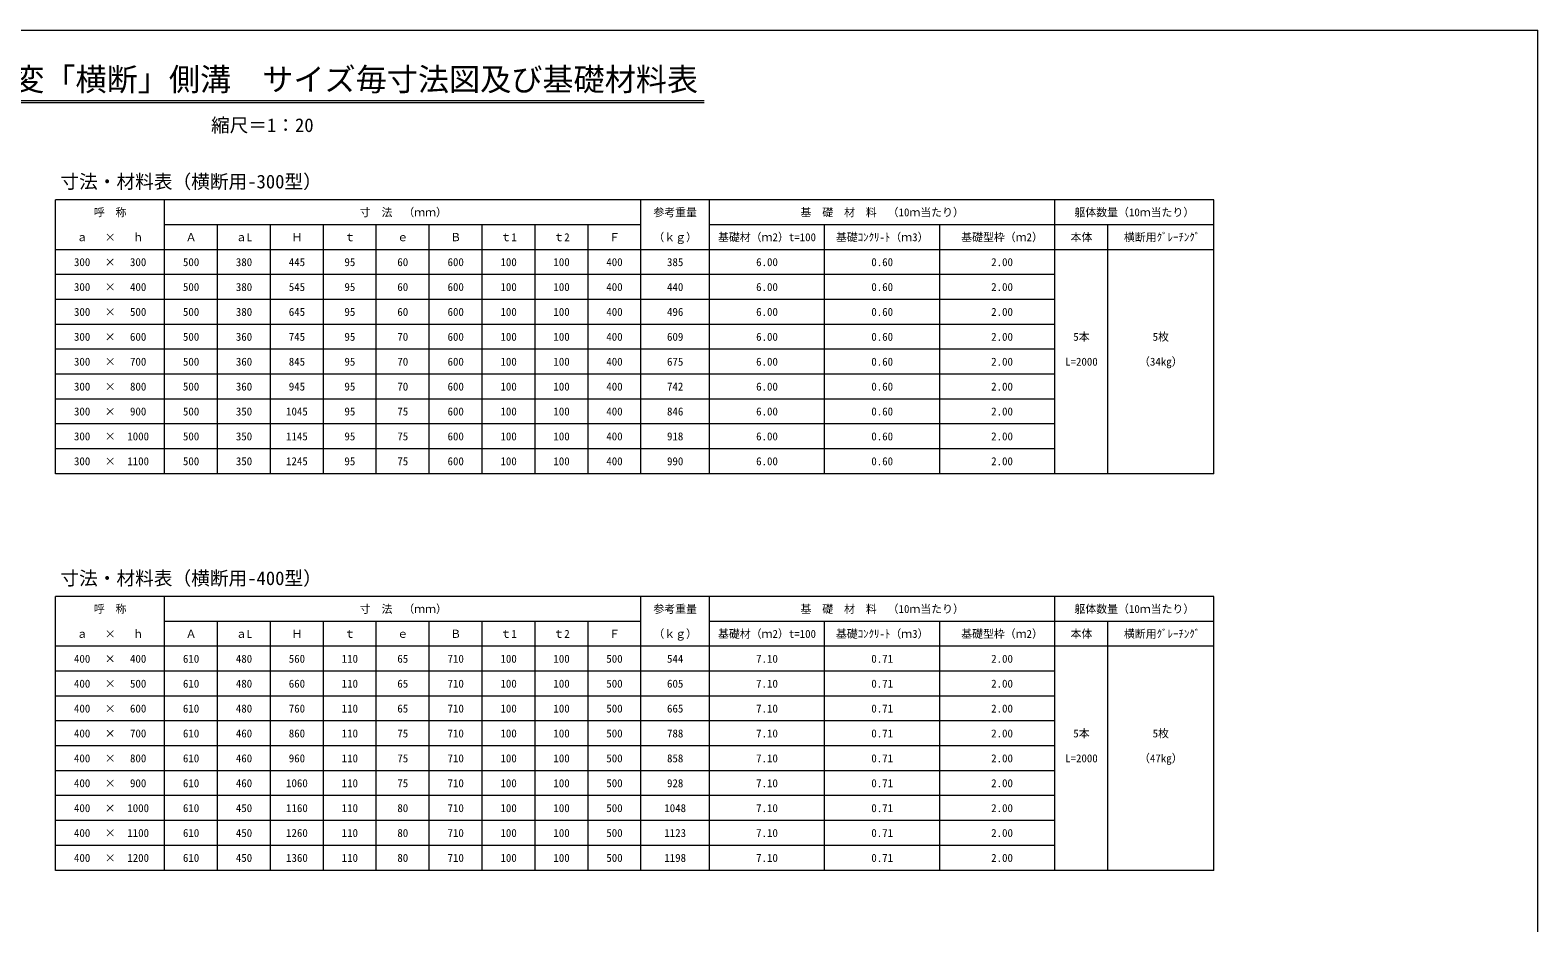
# Model space of a CAD drawing. Units: millimetres, scale not verified. Extents: x -9827 to 17627, y 1244 to 12720.
# Drawn here: x 7941 to 17627, y 6982 to 12720 of the extents above; entities that cross this region are included whole.
import ezdxf
from ezdxf.enums import TextEntityAlignment as Align

# ---------------------------------------------------------------- set-up
doc = ezdxf.new("R2010")
doc.units = ezdxf.units.MM
doc.header["$LTSCALE"] = 20
doc.layers.add('Layer1', color=4, linetype='Continuous', lineweight=18)
doc.styles.add('ＭＳ ゴシック-5.0-0.0', font='')
doc.styles.get('ＭＳ ゴシック-5.0-0.0').set_extended_font_data('ＭＳ ゴシック-5.0-0.0')

msp = doc.modelspace()

# ---------------------------------------------------------------- linework, layer by layer
at = {"layer": 'Layer1'}
for p, q in [((1236.98, 12720.2), (17626.62, 12720.2)), ((17626.62, 1243.86), (17626.62, 12720.2)), ((12269.74, 12266.03), (6618.79, 12266.03)), ((12269.74, 12252.03), (6618.79, 12252.03)), ((8104.45, 9869.12), (8104.45, 11629.12)), ((15544.45, 11629.12), (8104.45, 11629.12)), ((8804.45, 9869.12), (8804.45, 11629.12)), ((11864.45, 9869.12), (11864.45, 11629.12)), ((12304.45, 9869.12), (12304.45, 11629.12)), ((14524.45, 9869.12), (14524.45, 11629.12)), ((15544.45, 9869.12), (15544.45, 11629.12)), ((11864.45, 11469.12), (8804.45, 11469.12)), ((9144.45, 9869.12), (9144.45, 11469.12)), ((9484.45, 9869.12), (9484.45, 11469.12)), ((9824.45, 9869.12), (9824.45, 11469.12)), ((10164.45, 9869.12), (10164.45, 11469.12)), ((10504.45, 9869.12), (10504.45, 11469.12)), ((10844.45, 9869.12), (10844.45, 11469.12)), ((11184.45, 9869.12), (11184.45, 11469.12)), ((11524.45, 9869.12), (11524.45, 11469.12)), ((15544.45, 11469.12), (12304.45, 11469.12)), ((13044.45, 9869.12), (13044.45, 11469.12)), ((13784.45, 9869.12), (13784.45, 11469.12)), ((14864.45, 9869.12), (14864.45, 11469.12)), ((15544.45, 11309.12), (8104.45, 11309.12)), ((14524.45, 11149.12), (8104.45, 11149.12)), ((14524.45, 10989.12), (8104.45, 10989.12)), ((14524.45, 10829.12), (8104.45, 10829.12)), ((14524.45, 10669.12), (8104.45, 10669.12)), ((14524.45, 10509.12), (8104.45, 10509.12)), ((14524.45, 10349.12), (8104.45, 10349.12)), ((14524.45, 10189.12), (8104.45, 10189.12)), ((14524.45, 10029.12), (8104.45, 10029.12)), ((15544.45, 9869.12), (8104.45, 9869.12)), ((8104.45, 7319.64), (8104.45, 9079.64)), ((15544.45, 9079.64), (8104.45, 9079.64)), ((8804.45, 7319.64), (8804.45, 9079.64)), ((11864.45, 7319.64), (11864.45, 9079.64)), ((12304.45, 7319.64), (12304.45, 9079.64)), ((14524.45, 7319.64), (14524.45, 9079.64)), ((15544.45, 7319.64), (15544.45, 9079.64)), ((11864.45, 8919.64), (8804.45, 8919.64)), ((9144.45, 7319.64), (9144.45, 8919.64)), ((9484.45, 7319.64), (9484.45, 8919.64)), ((9824.45, 7319.64), (9824.45, 8919.64)), ((10164.45, 7319.64), (10164.45, 8919.64)), ((10504.45, 7319.64), (10504.45, 8919.64)), ((10844.45, 7319.64), (10844.45, 8919.64)), ((11184.45, 7319.64), (11184.45, 8919.64)), ((11524.45, 7319.64), (11524.45, 8919.64)), ((15544.45, 8919.64), (12304.45, 8919.64)), ((13044.45, 7319.64), (13044.45, 8919.64)), ((13784.45, 7319.64), (13784.45, 8919.64)), ((14864.45, 7319.64), (14864.45, 8919.64)), ((15544.45, 8759.64), (8104.45, 8759.64)), ((14524.45, 8599.64), (8104.45, 8599.64)), ((14524.45, 8439.64), (8104.45, 8439.64)), ((14524.45, 8279.64), (8104.45, 8279.64)), ((14524.45, 8119.64), (8104.45, 8119.64)), ((14524.45, 7959.64), (8104.45, 7959.64)), ((14524.45, 7799.64), (8104.45, 7799.64)), ((14524.45, 7639.64), (8104.45, 7639.64)), ((14524.45, 7479.64), (8104.45, 7479.64)), ((15544.45, 7319.64), (8104.45, 7319.64))]:
    msp.add_line(p, q, dxfattribs=at)

# ---------------------------------------------------------------- texts
at = {"layer": 'Layer1', "color": 7, "style": 'ＭＳ ゴシック-5.0-0.0'}
msp.add_text('ＲＶ－ＦＸ可変「横断」側溝\u3000サイズ毎寸法図及び基礎材料表', height=146.6, dxfattribs=at).set_placement((9431.8, 12286.59), align=Align.BOTTOM_CENTER)
for s, height, p in [('縮尺＝1：20', 87.98, (9431.8, 12109.37)), ('呼\u3000称', 51.32, (8454.45, 11549.12)), ('寸\u3000法\u3000（ｍｍ）', 51.32, (10337.93, 11549.12)), ('参考重量', 51.32, (12084.45, 11549.12)), ('基\u3000礎\u3000材\u3000料\u3000（10ｍ当たり）', 51.32, (13414.45, 11549.12)), ('躯体数量（10ｍ当たり）', 51.32, (15034.45, 11549.12)), ('ａ', 51.32, (8274.45, 11389.12)), ('×', 51.32, (8454.45, 11389.12)), ('ｈ', 51.32, (8634.45, 11389.12)), ('Ａ', 51.32, (8974.45, 11389.12)), ('ａL', 51.32, (9314.45, 11389.12)), ('Ｈ', 51.32, (9654.45, 11389.12)), ('ｔ', 51.32, (9994.45, 11389.12)), ('ｅ', 51.32, (10334.45, 11389.12)), ('Ｂ', 51.32, (10674.45, 11389.12)), ('ｔ1', 51.32, (11014.45, 11389.12)), ('ｔ2', 51.32, (11354.45, 11389.12)), ('Ｆ', 51.32, (11694.45, 11389.12)), ('（ｋｇ）', 51.32, (12084.45, 11389.12)), ('基礎材（ｍ2）t=100', 51.32, (12674.45, 11389.12)), ('基礎ｺﾝｸﾘ-ﾄ（ｍ3）', 51.32, (13414.45, 11389.12)), ('基礎型枠（ｍ2）', 51.32, (14184.45, 11389.12)), ('本体', 51.32, (14694.45, 11389.12)), ('横断用ｸﾞﾚｰﾁﾝｸﾞ', 51.32, (15212.53, 11389.12)), ('300', 51.32, (8274.45, 11229.12)), ('×', 51.32, (8454.45, 11229.12)), ('300', 51.32, (8634.45, 11229.12)), ('500', 51.32, (8974.45, 11229.12)), ('380', 51.32, (9314.45, 11229.12)), ('445', 51.32, (9654.45, 11229.12)), ('95', 51.32, (9994.45, 11229.12)), ('60', 51.32, (10334.45, 11229.12)), ('600', 51.32, (10674.45, 11229.12)), ('100', 51.32, (11014.45, 11229.12)), ('100', 51.32, (11354.45, 11229.12)), ('400', 51.32, (11694.45, 11229.12)), ('385', 51.32, (12084.45, 11229.12)), ('6.00', 51.32, (12674.45, 11229.12)), ('0.60', 51.32, (13414.45, 11229.12)), ('2.00', 51.32, (14184.45, 11229.12)), ('300', 51.32, (8274.45, 11069.12)), ('×', 51.32, (8454.45, 11069.12)), ('400', 51.32, (8634.45, 11069.12)), ('500', 51.32, (8974.45, 11069.12)), ('380', 51.32, (9314.45, 11069.12)), ('545', 51.32, (9654.45, 11069.12)), ('95', 51.32, (9994.45, 11069.12)), ('60', 51.32, (10334.45, 11069.12)), ('600', 51.32, (10674.45, 11069.12)), ('100', 51.32, (11014.45, 11069.12)), ('100', 51.32, (11354.45, 11069.12)), ('400', 51.32, (11694.45, 11069.12)), ('440', 51.32, (12084.45, 11069.12)), ('6.00', 51.32, (12674.45, 11069.12)), ('0.60', 51.32, (13414.45, 11069.12)), ('2.00', 51.32, (14184.45, 11069.12)), ('300', 51.32, (8274.45, 10909.12)), ('×', 51.32, (8454.45, 10909.12)), ('500', 51.32, (8634.45, 10909.12)), ('500', 51.32, (8974.45, 10909.12)), ('380', 51.32, (9314.45, 10909.12)), ('645', 51.32, (9654.45, 10909.12)), ('95', 51.32, (9994.45, 10909.12)), ('60', 51.32, (10334.45, 10909.12)), ('600', 51.32, (10674.45, 10909.12)), ('100', 51.32, (11014.45, 10909.12)), ('100', 51.32, (11354.45, 10909.12)), ('400', 51.32, (11694.45, 10909.12)), ('496', 51.32, (12084.45, 10909.12)), ('6.00', 51.32, (12674.45, 10909.12)), ('0.60', 51.32, (13414.45, 10909.12)), ('2.00', 51.32, (14184.45, 10909.12)), ('300', 51.32, (8274.45, 10749.12)), ('×', 51.32, (8454.45, 10749.12)), ('600', 51.32, (8634.45, 10749.12)), ('500', 51.32, (8974.45, 10749.12)), ('360', 51.32, (9314.45, 10749.12)), ('745', 51.32, (9654.45, 10749.12)), ('95', 51.32, (9994.45, 10749.12)), ('70', 51.32, (10334.45, 10749.12)), ('600', 51.32, (10674.45, 10749.12)), ('100', 51.32, (11014.45, 10749.12)), ('100', 51.32, (11354.45, 10749.12)), ('400', 51.32, (11694.45, 10749.12)), ('609', 51.32, (12084.45, 10749.12)), ('6.00', 51.32, (12674.45, 10749.12)), ('0.60', 51.32, (13414.45, 10749.12)), ('2.00', 51.32, (14184.45, 10749.12)), ('5本', 51.32, (14694.45, 10749.12)), ('5枚', 51.32, (15204.45, 10749.12)), ('300', 51.32, (8274.45, 10589.12)), ('×', 51.32, (8454.45, 10589.12)), ('700', 51.32, (8634.45, 10589.12)), ('500', 51.32, (8974.45, 10589.12)), ('360', 51.32, (9314.45, 10589.12)), ('845', 51.32, (9654.45, 10589.12)), ('95', 51.32, (9994.45, 10589.12)), ('70', 51.32, (10334.45, 10589.12)), ('600', 51.32, (10674.45, 10589.12)), ('100', 51.32, (11014.45, 10589.12)), ('100', 51.32, (11354.45, 10589.12)), ('400', 51.32, (11694.45, 10589.12)), ('675', 51.32, (12084.45, 10589.12)), ('6.00', 51.32, (12674.45, 10589.12)), ('0.60', 51.32, (13414.45, 10589.12)), ('2.00', 51.32, (14184.45, 10589.12)), ('L=2000', 51.32, (14694.45, 10589.12)), ('（34kg）', 51.32, (15204.45, 10589.12)), ('300', 51.32, (8274.45, 10429.12)), ('×', 51.32, (8454.45, 10429.12)), ('800', 51.32, (8634.45, 10429.12)), ('500', 51.32, (8974.45, 10429.12)), ('360', 51.32, (9314.45, 10429.12)), ('945', 51.32, (9654.45, 10429.12)), ('95', 51.32, (9994.45, 10429.12)), ('70', 51.32, (10334.45, 10429.12)), ('600', 51.32, (10674.45, 10429.12)), ('100', 51.32, (11014.45, 10429.12)), ('100', 51.32, (11354.45, 10429.12)), ('400', 51.32, (11694.45, 10429.12)), ('742', 51.32, (12084.45, 10429.12)), ('6.00', 51.32, (12674.45, 10429.12)), ('0.60', 51.32, (13414.45, 10429.12)), ('2.00', 51.32, (14184.45, 10429.12)), ('300', 51.32, (8274.45, 10269.12)), ('×', 51.32, (8454.45, 10269.12)), ('900', 51.32, (8634.45, 10269.12)), ('500', 51.32, (8974.45, 10269.12)), ('350', 51.32, (9314.45, 10269.12)), ('1045', 51.32, (9654.45, 10269.12)), ('95', 51.32, (9994.45, 10269.12)), ('75', 51.32, (10334.45, 10269.12)), ('600', 51.32, (10674.45, 10269.12)), ('100', 51.32, (11014.45, 10269.12)), ('100', 51.32, (11354.45, 10269.12)), ('400', 51.32, (11694.45, 10269.12)), ('846', 51.32, (12084.45, 10269.12)), ('6.00', 51.32, (12674.45, 10269.12)), ('0.60', 51.32, (13414.45, 10269.12)), ('2.00', 51.32, (14184.45, 10269.12)), ('300', 51.32, (8274.45, 10109.12)), ('×', 51.32, (8454.45, 10109.12)), ('1000', 51.32, (8634.45, 10109.12)), ('500', 51.32, (8974.45, 10109.12)), ('350', 51.32, (9314.45, 10109.12)), ('1145', 51.32, (9654.45, 10109.12)), ('95', 51.32, (9994.45, 10109.12)), ('75', 51.32, (10334.45, 10109.12)), ('600', 51.32, (10674.45, 10109.12)), ('100', 51.32, (11014.45, 10109.12)), ('100', 51.32, (11354.45, 10109.12)), ('400', 51.32, (11694.45, 10109.12)), ('918', 51.32, (12084.45, 10109.12)), ('6.00', 51.32, (12674.45, 10109.12)), ('0.60', 51.32, (13414.45, 10109.12)), ('2.00', 51.32, (14184.45, 10109.12)), ('300', 51.32, (8274.45, 9949.12)), ('×', 51.32, (8454.45, 9949.12)), ('1100', 51.32, (8634.45, 9949.12)), ('500', 51.32, (8974.45, 9949.12)), ('350', 51.32, (9314.45, 9949.12)), ('1245', 51.32, (9654.45, 9949.12)), ('95', 51.32, (9994.45, 9949.12)), ('75', 51.32, (10334.45, 9949.12)), ('600', 51.32, (10674.45, 9949.12)), ('100', 51.32, (11014.45, 9949.12)), ('100', 51.32, (11354.45, 9949.12)), ('400', 51.32, (11694.45, 9949.12)), ('990', 51.32, (12084.45, 9949.12)), ('6.00', 51.32, (12674.45, 9949.12)), ('0.60', 51.32, (13414.45, 9949.12)), ('2.00', 51.32, (14184.45, 9949.12)), ('呼\u3000称', 51.32, (8454.45, 8999.64)), ('寸\u3000法\u3000（ｍｍ）', 51.32, (10337.93, 8999.64)), ('参考重量', 51.32, (12084.45, 8999.64)), ('基\u3000礎\u3000材\u3000料\u3000（10ｍ当たり）', 51.32, (13414.45, 8999.64)), ('躯体数量（10ｍ当たり）', 51.32, (15034.45, 8999.64)), ('ａ', 51.32, (8274.45, 8839.64)), ('×', 51.32, (8454.45, 8839.64)), ('ｈ', 51.32, (8634.45, 8839.64)), ('Ａ', 51.32, (8974.45, 8839.64)), ('ａL', 51.32, (9314.45, 8839.64)), ('Ｈ', 51.32, (9654.45, 8839.64)), ('ｔ', 51.32, (9994.45, 8839.64)), ('ｅ', 51.32, (10334.45, 8839.64)), ('Ｂ', 51.32, (10674.45, 8839.64)), ('ｔ1', 51.32, (11014.45, 8839.64)), ('ｔ2', 51.32, (11354.45, 8839.64)), ('Ｆ', 51.32, (11694.45, 8839.64)), ('（ｋｇ）', 51.32, (12084.45, 8839.64)), ('基礎材（ｍ2）t=100', 51.32, (12674.45, 8839.64)), ('基礎ｺﾝｸﾘ-ﾄ（ｍ3）', 51.32, (13414.45, 8839.64)), ('基礎型枠（ｍ2）', 51.32, (14184.45, 8839.64)), ('本体', 51.32, (14694.45, 8839.64)), ('横断用ｸﾞﾚｰﾁﾝｸﾞ', 51.32, (15212.53, 8839.64)), ('400', 51.32, (8274.45, 8679.64)), ('×', 51.32, (8454.45, 8679.64)), ('400', 51.32, (8634.45, 8679.64)), ('610', 51.32, (8974.45, 8679.64)), ('480', 51.32, (9314.45, 8679.64)), ('560', 51.32, (9654.45, 8679.64)), ('110', 51.32, (9994.45, 8679.64)), ('65', 51.32, (10334.45, 8679.64)), ('710', 51.32, (10674.45, 8679.64)), ('100', 51.32, (11014.45, 8679.64)), ('100', 51.32, (11354.45, 8679.64)), ('500', 51.32, (11694.45, 8679.64)), ('544', 51.32, (12084.45, 8679.64)), ('7.10', 51.32, (12674.45, 8679.64)), ('0.71', 51.32, (13414.45, 8679.64)), ('2.00', 51.32, (14184.45, 8679.64)), ('400', 51.32, (8274.45, 8519.64)), ('×', 51.32, (8454.45, 8519.64)), ('500', 51.32, (8634.45, 8519.64)), ('610', 51.32, (8974.45, 8519.64)), ('480', 51.32, (9314.45, 8519.64)), ('660', 51.32, (9654.45, 8519.64)), ('110', 51.32, (9994.45, 8519.64)), ('65', 51.32, (10334.45, 8519.64)), ('710', 51.32, (10674.45, 8519.64)), ('100', 51.32, (11014.45, 8519.64)), ('100', 51.32, (11354.45, 8519.64)), ('500', 51.32, (11694.45, 8519.64)), ('605', 51.32, (12084.45, 8519.64)), ('7.10', 51.32, (12674.45, 8519.64)), ('0.71', 51.32, (13414.45, 8519.64)), ('2.00', 51.32, (14184.45, 8519.64)), ('400', 51.32, (8274.45, 8359.64)), ('×', 51.32, (8454.45, 8359.64)), ('600', 51.32, (8634.45, 8359.64)), ('610', 51.32, (8974.45, 8359.64)), ('480', 51.32, (9314.45, 8359.64)), ('760', 51.32, (9654.45, 8359.64)), ('110', 51.32, (9994.45, 8359.64)), ('65', 51.32, (10334.45, 8359.64)), ('710', 51.32, (10674.45, 8359.64)), ('100', 51.32, (11014.45, 8359.64)), ('100', 51.32, (11354.45, 8359.64)), ('500', 51.32, (11694.45, 8359.64)), ('665', 51.32, (12084.45, 8359.64)), ('7.10', 51.32, (12674.45, 8359.64)), ('0.71', 51.32, (13414.45, 8359.64)), ('2.00', 51.32, (14184.45, 8359.64)), ('400', 51.32, (8274.45, 8199.64)), ('×', 51.32, (8454.45, 8199.64)), ('700', 51.32, (8634.45, 8199.64)), ('610', 51.32, (8974.45, 8199.64)), ('460', 51.32, (9314.45, 8199.64)), ('860', 51.32, (9654.45, 8199.64)), ('110', 51.32, (9994.45, 8199.64)), ('75', 51.32, (10334.45, 8199.64)), ('710', 51.32, (10674.45, 8199.64)), ('100', 51.32, (11014.45, 8199.64)), ('100', 51.32, (11354.45, 8199.64)), ('500', 51.32, (11694.45, 8199.64)), ('788', 51.32, (12084.45, 8199.64)), ('7.10', 51.32, (12674.45, 8199.64)), ('0.71', 51.32, (13414.45, 8199.64)), ('2.00', 51.32, (14184.45, 8199.64)), ('5本', 51.32, (14694.45, 8199.64)), ('5枚', 51.32, (15204.45, 8199.64)), ('400', 51.32, (8274.45, 8039.64)), ('×', 51.32, (8454.45, 8039.64)), ('800', 51.32, (8634.45, 8039.64)), ('610', 51.32, (8974.45, 8039.64)), ('460', 51.32, (9314.45, 8039.64)), ('960', 51.32, (9654.45, 8039.64)), ('110', 51.32, (9994.45, 8039.64)), ('75', 51.32, (10334.45, 8039.64)), ('710', 51.32, (10674.45, 8039.64)), ('100', 51.32, (11014.45, 8039.64)), ('100', 51.32, (11354.45, 8039.64)), ('500', 51.32, (11694.45, 8039.64)), ('858', 51.32, (12084.45, 8039.64)), ('7.10', 51.32, (12674.45, 8039.64)), ('0.71', 51.32, (13414.45, 8039.64)), ('2.00', 51.32, (14184.45, 8039.64)), ('L=2000', 51.32, (14694.45, 8039.64)), ('（47kg）', 51.32, (15204.45, 8039.64)), ('400', 51.32, (8274.45, 7879.64)), ('×', 51.32, (8454.45, 7879.64)), ('900', 51.32, (8634.45, 7879.64)), ('610', 51.32, (8974.45, 7879.64)), ('460', 51.32, (9314.45, 7879.64)), ('1060', 51.32, (9654.45, 7879.64)), ('110', 51.32, (9994.45, 7879.64)), ('75', 51.32, (10334.45, 7879.64)), ('710', 51.32, (10674.45, 7879.64)), ('100', 51.32, (11014.45, 7879.64)), ('100', 51.32, (11354.45, 7879.64)), ('500', 51.32, (11694.45, 7879.64)), ('928', 51.32, (12084.45, 7879.64)), ('7.10', 51.32, (12674.45, 7879.64)), ('0.71', 51.32, (13414.45, 7879.64)), ('2.00', 51.32, (14184.45, 7879.64)), ('400', 51.32, (8274.45, 7719.64)), ('×', 51.32, (8454.45, 7719.64)), ('1000', 51.32, (8634.45, 7719.64)), ('610', 51.32, (8974.45, 7719.64)), ('450', 51.32, (9314.45, 7719.64)), ('1160', 51.32, (9654.45, 7719.64)), ('110', 51.32, (9994.45, 7719.64)), ('80', 51.32, (10334.45, 7719.64)), ('710', 51.32, (10674.45, 7719.64)), ('100', 51.32, (11014.45, 7719.64)), ('100', 51.32, (11354.45, 7719.64)), ('500', 51.32, (11694.45, 7719.64)), ('1048', 51.32, (12084.45, 7719.64)), ('7.10', 51.32, (12674.45, 7719.64)), ('0.71', 51.32, (13414.45, 7719.64)), ('2.00', 51.32, (14184.45, 7719.64)), ('400', 51.32, (8274.45, 7559.64)), ('×', 51.32, (8454.45, 7559.64)), ('1100', 51.32, (8634.45, 7559.64)), ('610', 51.32, (8974.45, 7559.64)), ('450', 51.32, (9314.45, 7559.64)), ('1260', 51.32, (9654.45, 7559.64)), ('110', 51.32, (9994.45, 7559.64)), ('80', 51.32, (10334.45, 7559.64)), ('710', 51.32, (10674.45, 7559.64)), ('100', 51.32, (11014.45, 7559.64)), ('100', 51.32, (11354.45, 7559.64)), ('500', 51.32, (11694.45, 7559.64)), ('1123', 51.32, (12084.45, 7559.64)), ('7.10', 51.32, (12674.45, 7559.64)), ('0.71', 51.32, (13414.45, 7559.64)), ('2.00', 51.32, (14184.45, 7559.64)), ('400', 51.32, (8274.45, 7399.64)), ('×', 51.32, (8454.45, 7399.64)), ('1200', 51.32, (8634.45, 7399.64)), ('610', 51.32, (8974.45, 7399.64)), ('450', 51.32, (9314.45, 7399.64)), ('1360', 51.32, (9654.45, 7399.64)), ('110', 51.32, (9994.45, 7399.64)), ('80', 51.32, (10334.45, 7399.64)), ('710', 51.32, (10674.45, 7399.64)), ('100', 51.32, (11014.45, 7399.64)), ('100', 51.32, (11354.45, 7399.64)), ('500', 51.32, (11694.45, 7399.64)), ('1198', 51.32, (12084.45, 7399.64)), ('7.10', 51.32, (12674.45, 7399.64)), ('0.71', 51.32, (13414.45, 7399.64)), ('2.00', 51.32, (14184.45, 7399.64))]:
    msp.add_text(s, height=height, dxfattribs=at).set_placement(p, align=Align.MIDDLE_CENTER)
for s, p in [('寸法・材料表（横断用-300型）', (8974.68, 11790.86)), ('寸法・材料表（横断用-400型）', (8974.68, 9241.39))]:
    msp.add_text(s, height=87.98, dxfattribs=at).set_placement(p, align=Align.TOP_CENTER)

doc.saveas('drawing.dxf')
